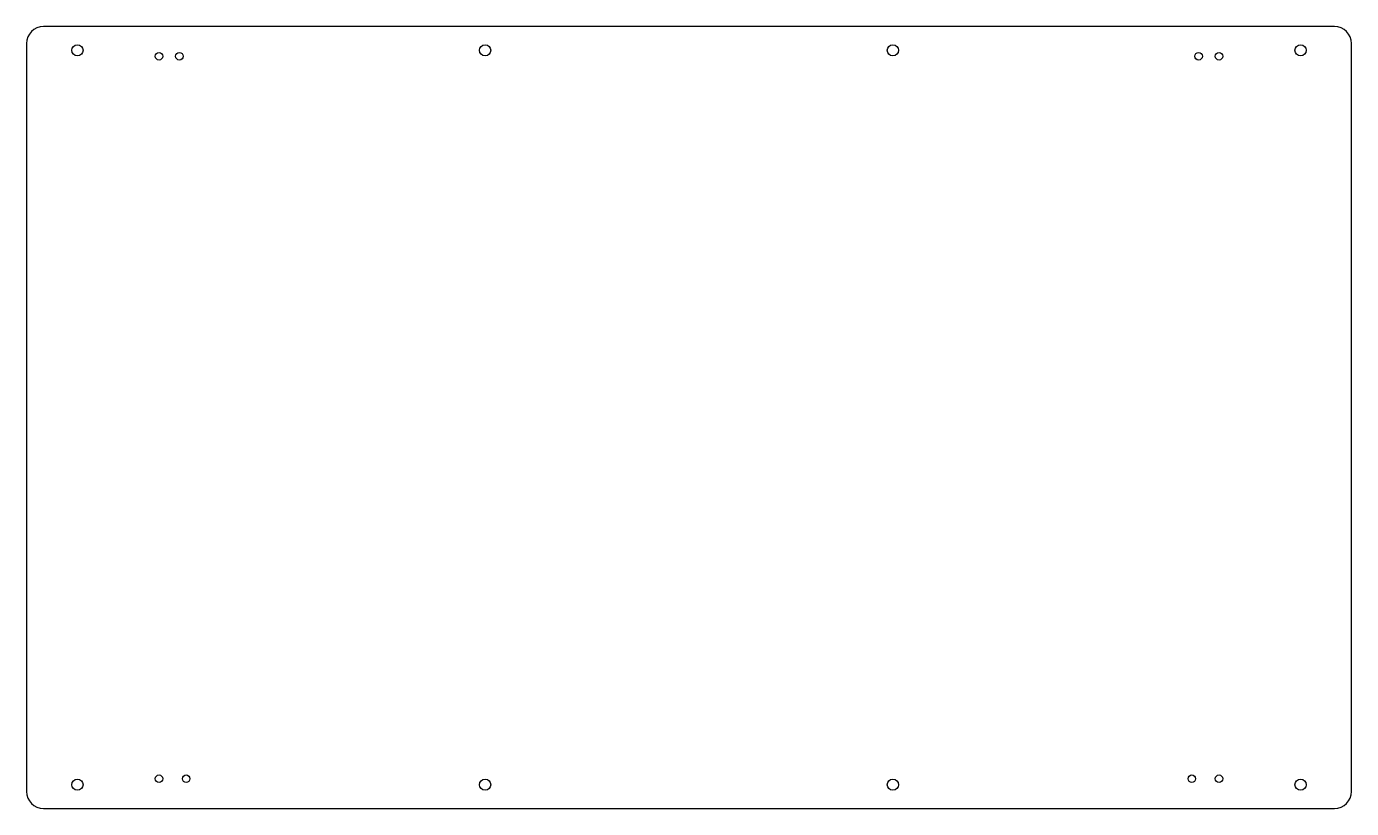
# Model space of a CAD drawing. Header units: millimetres. Extents: x -195 to 195, y -115 to 115.
import ezdxf

# ---------------------------------------------------------------- set-up
doc = ezdxf.new("R2010")
doc.units = ezdxf.units.MM

msp = doc.modelspace()

# ---------------------------------------------------------------- linework, layer by layer
at = {"color": 7, "linetype": 'Continuous', "lineweight": 25}
for p, q in [((190, 115), (-190, 115)), ((-195, 110), (-195, -110)), ((195, -110), (195, 110)), ((-190, -115), (190, -115))]:
    msp.add_line(p, q, dxfattribs=at)
for centre, radius in [((-180, 108), 1.65), ((-60, 108), 1.65), ((60, 108), 1.65), ((180, 108), 1.65), ((-156, 106.25), 1.1), ((-150, 106.25), 1.1), ((150, 106.25), 1.1), ((156, 106.25), 1.1), ((-156, -106.25), 1.1), ((-148, -106.25), 1.1), ((148, -106.25), 1.1), ((156, -106.25), 1.1), ((-180, -108), 1.65), ((-60, -108), 1.65), ((60, -108), 1.65), ((180, -108), 1.65)]:
    msp.add_circle(centre, radius, dxfattribs=at)
for centre, start, end in [((-190, 110), 90, 180), ((190, 110), 0, 90), ((-190, -110), 180, 270), ((190, -110), 270, 0)]:
    msp.add_arc(centre, 5, start, end, dxfattribs=at)

doc.saveas('drawing.dxf')
